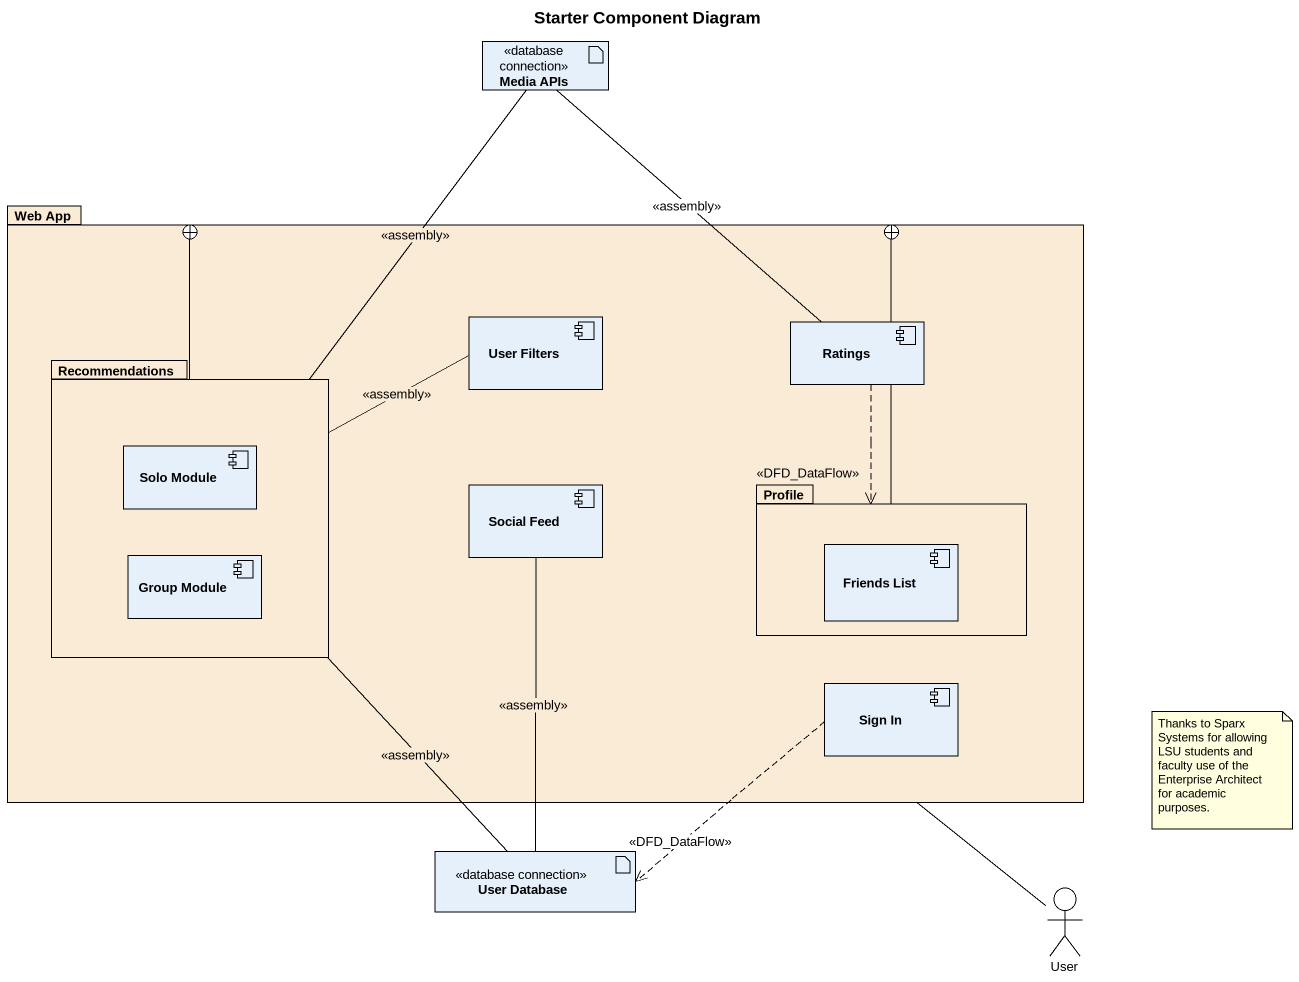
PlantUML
@startuml
title Starter Component Diagram
artifact "Media APIs" as Media_APIs <<database connection>>
package "Web App" as Web_App #FAEBD7 {
  package Recommendations #FAEBD7 {
    component "Solo Module" as Solo_Module
    component "Group Module" as Group_Module
  }
  component "User Filters" as User_Filters
  component Ratings
  component "Social Feed" as Social_Feed
  package Profile #FAEBD7 {
    component "Friends List" as Friends_List
  }
  component "Sign In" as Sign_In
}
artifact "User Database" as User_Database <<database connection>>
actor User
Media_APIs -- Recommendations : <<assembly>>
Media_APIs -- Ratings : <<assembly>>
Recommendations -right-+ Web_App
Recommendations -right- User_Filters : <<assembly>>
Recommendations -- User_Database : <<assembly>>
Ratings ..> Profile : <<DFD_DataFlow>>
Social_Feed -- User_Database : <<assembly>>
Profile -left-+ Web_App
Sign_In .left.> User_Database : <<DFD_DataFlow>>
User -up- Web_App
note as N1
  Thanks to Sparx Systems for allowing LSU students and faculty use of the Enterprise Architect for academic purposes.
end note
@enduml
